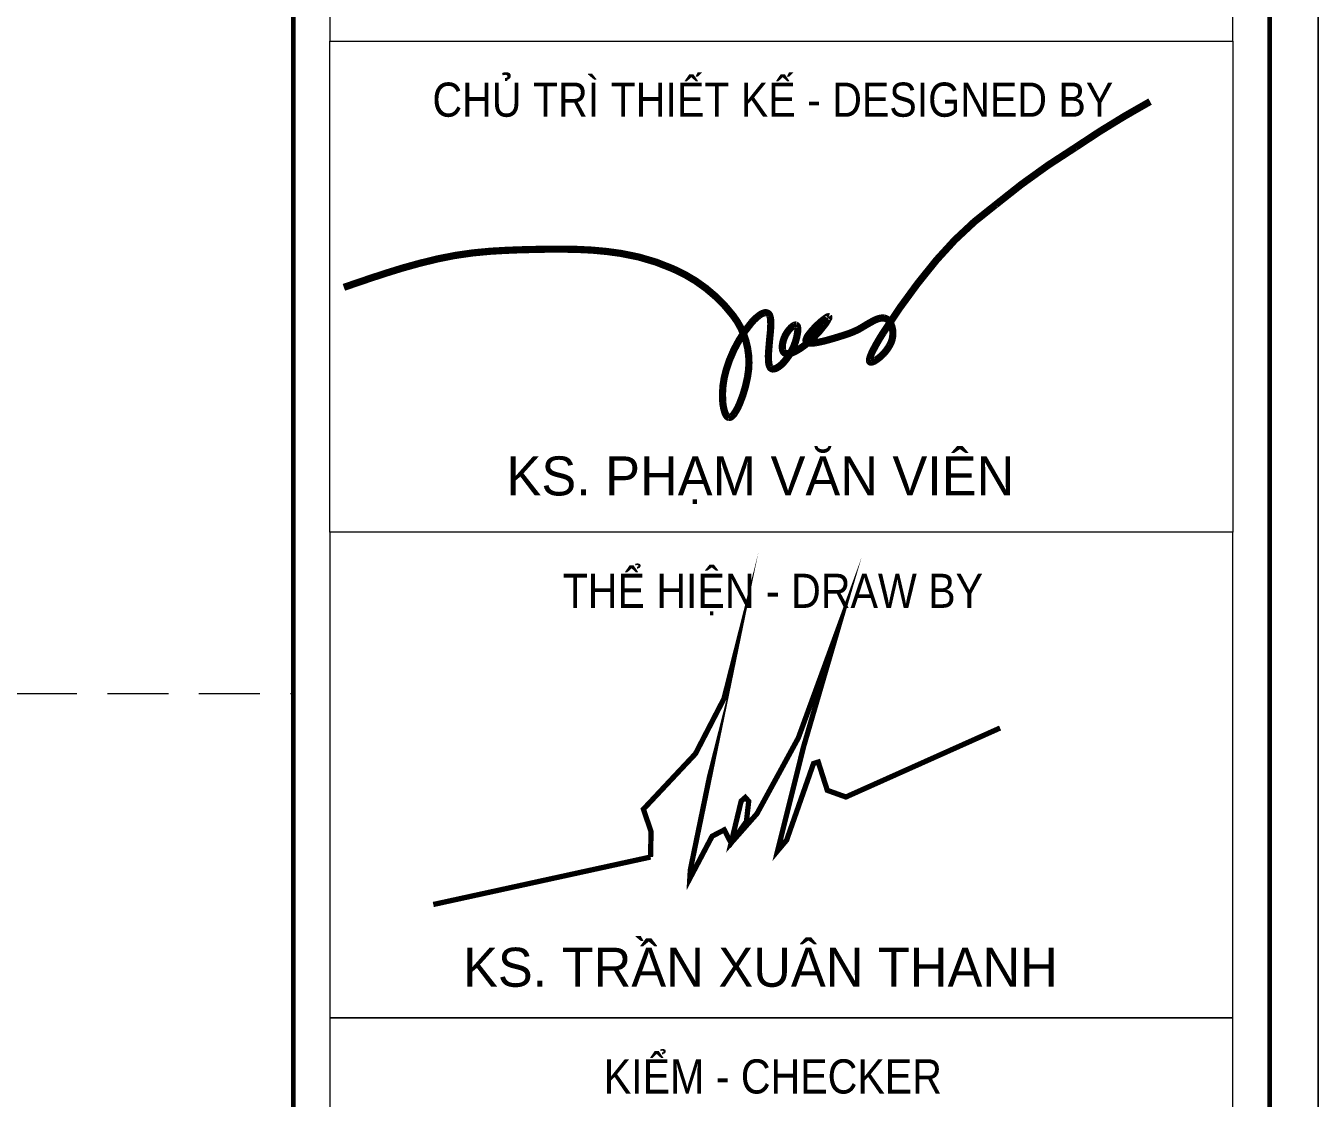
# Model space of a CAD drawing. Header units: millimetres. Extents: x -295047 to 304185, y -728047 to -308748.
# Drawn here: x 146137 to 148785, y -332026 to -329828 of the extents above; entities that cross this region are included whole.
import ezdxf
from ezdxf.enums import TextEntityAlignment as Align

# ---------------------------------------------------------------- set-up
doc = ezdxf.new("R2010")
doc.units = ezdxf.units.MM
doc.header["$MEASUREMENT"] = 0
doc.linetypes.add('HIDDEN', pattern=[0.375, 0.25, -0.125])
doc.layers.get('Defpoints').update_dxf_attribs({"color": 1})
for name, color, linetype, lineweight in [('Khungten_LCDI', 7, 'Continuous', 5), ('LC ISO', 153, 'Continuous', 13), ('LC MANH DUT', 35, 'HIDDEN', 5), ('LC Net thay', 7, 'Continuous', 25), ('LC Text1', 3, 'Continuous', 20)]:
    doc.layers.add(name, color=color, linetype=linetype, lineweight=lineweight)
doc.styles.add('Khungten', font='VHAVAN.TTF', dxfattribs={"width": 0.9, "height": 5000})
doc.styles.add('Title', font='VHBLACK.TTF', dxfattribs={"width": 0.8})
doc.styles.add('VNAVANTH', font='VHAVANB.TTF', dxfattribs={"width": 0.6})

# ---------------------------------------------------------------- blocks, each defined once
blk = doc.blocks.new('lcdi fix')
at = {"layer": 'Defpoints', "lineweight": 0}
blk.add_lwpolyline([(-1199.999999582767, -14849.99999999255), (-1199.999999582767, 14849.99999999255), (40799.99891111254, 14849.99999999255), (40799.99891111254, -14849.99999999255)], close=True, dxfattribs=at)
at = {"layer": 'Khungten_LCDI', "color": 5, "lineweight": 60}
blk.add_line((36600.02574175596, 14649.99999999255), (36600.02574175596, -14649.99999999255), dxfattribs=at)
at = {"layer": 'Khungten_LCDI', "color": 5, "lineweight": 25}
blk.add_line((40599.99891117215, -14649.99999999255), (40599.99891117215, 14649.99999999255), dxfattribs=at)
at = {"layer": 'Khungten_LCDI', "color": 5, "lineweight": 60}
blk.add_lwpolyline([(0, -14649.99999999255), (0, 14649.99999999255), (40599.99891117215, 14649.99999999255), (40599.99891117215, -14649.99999999255)], close=True, dxfattribs=at)
at = {"layer": 'Khungten_LCDI', "color": 9, "lineweight": 15}
for points in [[(36750.02512651216, -1521.868589340945), (40450.00487455388, -1521.868589340945), (40450.00487455388, 446.3259652946163), (36750.02512651216, 446.3259652946163)], [(36750.02508395704, -1521.868589340945), (40450.00483187969, -1521.868589340945), (40450.00483187969, -3535.494092629715), (36750.02508395704, -3535.494092629715)], [(36750.02512651216, -1521.868589340945), (40450.00487443479, -1521.868589340945), (40450.00487443479, -3535.494092629715), (36750.02512651216, -3535.494092629715)], [(36750.02512651216, -5526.40412159558), (40450.00487455388, -5526.40412159558), (40450.00487443479, -3535.494092629715), (36750.02512636315, -3535.494092629715)], [(36750.02512651216, -7517.314150564023), (40450.00487454189, -7517.314150564023), (40450.00487454189, -5526.40412159558), (36750.02512651216, -5526.40412159558)]]:
    blk.add_lwpolyline(points, close=True, dxfattribs=at)
at = {"layer": 'LC ISO', "const_width": 29.4}
blk.add_lwpolyline([(36807.85563393109, -2531.318625707278, -0.005588515698796944), (36977.17637260896, -2474.17971787424, -0.02245297996981345), (37190.72052129137, -2414.962928058814, -0.03834290273951299), (37408.57063526943, -2383.277243884908, -0.01229875748814797), (37586.36544835565, -2375.944028976115, -0.01406072389736708), (37765.74650768147, -2375.814706757415, -0.03243469472397378), (37943.26023611633, -2392.168473383657, -0.06588667598315685), (38156.69057353627, -2455.271491125784, -0.1274019199065345), (38402.03029366552, -2646.427528699516, -0.2172033913870078), (38461.62729330431, -2900.204175039617, -0.05604631458064478), (38429.0253993619, -3009.120460140166, -0.05498114323569674), (38406.79448506865, -3049.910492522362, -0.0749171195420875), (38395.84743423469, -3061.325804920984, -0.1926307985351304), (38385.64940852998, -3064.612532500076, -0.1904258852390606), (38376.64382241832, -3058.822625459385, -0.07985644518698883), (38369.17163613971, -3044.983655223958, -0.06746448095194765), (38360.11476041921, -2998.74479887917, -0.08982270754539133), (38374.1340750472, -2870.624375165413, -0.1042703524117972), (38478.81042156571, -2674.988857121725, -0.05658009149868722), (38510.55855904071, -2645.636867393227, -0.1027612968865278), (38530.729425026, -2635.812538437227, -0.4117672404207381), (38552.86726655383, -2647.498097772488, -0.07218231383227926), (38556.43481266926, -2663.312918934676, -0.04206250200986533), (38555.76721251584, -2710.572011243792, 0.006515227151422259), (38548.18628109721, -2795.615090498693, 0.05084639786445472), (38548.84176962105, -2842.297864571387, 0.08464227202765125), (38553.47840879121, -2857.634320732233, 0.3168875802509872), (38568.19371426367, -2866.009491839901, 0.1055700702543699), (38583.10601369597, -2860.868619594232, 0.07917300854265144), (38609.42525011182, -2839.324796754088, 0.1488966286766768), (38666.88643453293, -2716.786803321007, 0.07447193736778981), (38667.01828237386, -2695.66958815121, 0.2952294155954125), (38660.3974822615, -2685.927090010291, 0.157010280361406), (38654.27644985041, -2686.667765433727, 0.09729784531344862), (38638.05549999817, -2698.752264997765, 0.1650175655232289), (38604.60438805964, -2768.058274374216, 0.0851171643159633), (38605.55018094825, -2787.514540021621, 0.3847350180374049), (38625.56362803014, -2803.354041877377, 0.08300276922985213), (38642.79905565004, -2800.089574254893, 0.04418340670847572), (38663.34456553514, -2790.692969779675, 0.04844794296338305), (38709.8326391585, -2757.498220910815, 0.05519679072184347), (38775.79413406947, -2687.126583354746, 0.06222981996331223), (38793.89578858731, -2658.214732033994, 0.3561450020375981), (38794.42500279139, -2652.064006901179, 0.2964482303037709), (38788.11793562621, -2653.382120497721, 0.0579955875223284), (38750.55403340304, -2683.16022052713, 0.04854116645853888), (38711.16004137482, -2727.237253317853, 0.08660772606827345), (38701.9653950092, -2745.202875719639, 0.3148671975450135), (38704.91527364572, -2756.013686372909, 0.149234246616568), (38718.87759060558, -2759.925923203049, 0.0475888731294818), (38740.9992492095, -2758.432743618896, 0.03074249337590269), (38798.29912387958, -2745.20929133625, 0.01091941746084903), (38876.03274946424, -2721.059691440734, 0.0584758200324836), (38935.07989698379, -2693.080425162621, -0.02130430647409003), (38979.40981202209, -2667.543793217581, -0.04634426946496323), (39000.98772609371, -2659.06823220176, -0.09669843592212417), (39020.59864717827, -2657.119335016618, -0.153723112879591), (39037.06226341674, -2664.395570011757, -0.1037139143210005), (39049.2664454035, -2681.172225054674, -0.23554618836894), (39044.87844388216, -2767.942792773159, -0.1244463231351132), (38988.06899158943, -2829.523696504617, -0.1152476491664615), (38969.28760894173, -2837.881090007404, -0.439420744214835), (38961.72026806739, -2832.936883080012, -0.1011233010464462), (38962.44710376143, -2823.094245553464, -0.05373522426661613), (38975.55907565154, -2790.487732728856, -0.02545295212921262), (39017.05994953301, -2718.576073090997, -0.03346928635086892), (39236.08181843178, -2419.449765767977, -0.0590127673894997), (39478.9314891838, -2192.46312592811, -0.03440034268406823), (39805.62998143828, -1957.582097230137, -0.02324912255646122), (40111.41169474791, -1769.681520407834)], format="xyb", dxfattribs=at)
at = {"layer": 'LC ISO', "const_width": 21.59999986938455}
for points in [[(38064.32277648081, -4866.898016243173), (38066.60345055704, -4762.606670022127), (38035.23607098317, -4670.815243658883), (38248.49035748528, -4443.383468263986), (38365.27202878275, -4217.653324235827), (38400.11828776798, -4080.570968744247), (38227.47496268019, -4919.194738416722), (38225.40721127728, -4954.768229123838), (38265.56833194531, -4878.591774998993), (38316.81861469959, -4781.381718402452), (38366.48509574967, -4755.524220077543), (38394.49361979032, -4809.322341265706), (38457.25227807346, -4721.046730301594), (38466.69328698455, -4638.172043639905), (38452.66946647887, -4622.514314277079), (38435.68123974428, -4637.729792646569), (38394.49361979032, -4809.322341265706), (38500.46295235449, -4689.158725452442), (38669.86705325838, -4378.71468421086), (38828.50360702653, -3945.175721391766), (38691.11301354843, -4416.004126185242), (38590.24581309562, -4821.074652286763), (38585.19613541124, -4841.353549560372), (38622.05352626729, -4797.506669038856), (38732.19663458463, -4483.580274663302), (38751.68744428954, -4477.36815743745), (38788.63433798091, -4593.29077253709), (38864.83505007498, -4620.761569007031), (39496.63863427038, -4337.928143269677)], [(37174.30632393864, -5061.449153577756), (38064.32277648081, -4866.898016243173)]]:
    blk.add_lwpolyline(points, dxfattribs=at)
at = {"color": 7, "style": 'Khungten', "width": 0.9}
for s, p in [('chñ tr× thiÕt kÕ - designed by', (38565.57368009971, -1831.799975572856)), ('thÓ hiÖn - draw by', (38565.57368009971, -3845.425478861542)), ('kiÓm - checker', (38565.57368008274, -5836.335507827491))]:
    blk.add_text(s, height=140.0001843199794, dxfattribs=at).set_placement(p, align=Align.CENTER)
at = {"color": 7, "style": 'VNAVANTH'}
for s, p in [('Ks. PH¹M V¡N VI£N', (38514.72113286532, -3384.343609070494)), ('Ks. trÇn xu©n thanh', (38514.7211205998, -5398.655213452239))]:
    blk.add_text(s, height=160.000210651405, dxfattribs=at).set_placement(p, align=Align.CENTER)
at = {"color": 7, "style": 'Khungten', "width": 0.8}
for tag, p in [('REVISION', (39498.75262445212, -10746.30395446718)), ('NGAYHT', (39546.07413610817, -11609.37091637403))]:
    blk.add_attdef(tag, text='', height=199.998925739526, dxfattribs=at).set_placement(p, align=Align.CENTER)
at = {"layer": 'LC Text1', "style": 'Title', "width": 1.485915225563207}
for tag, p, p2 in [('TENBANVE1', (36912.6576448679, -8885.760238945484), (40339.14494544267, -8885.760238945484)), ('TENBANVE2', (36912.6576448679, -9562.4655643329), (40339.14494544267, -9562.4655643329))]:
    blk.add_attdef(tag, text='', height=249.9999935159642, dxfattribs=at).set_placement(p, p2, align=Align.FIT)
at = {"layer": 'LC Text1', "style": 'Title', "width": 0.7}
blk.add_attdef('SOBANVE', text='', height=249.9999935159642, dxfattribs=at).set_placement((39561.98223525287, -13896.18071823567), align=Align.CENTER)

msp = doc.modelspace()

# ---------------------------------------------------------------- linework, layer by layer
at = {"layer": 'LC MANH DUT', "ltscale": 500}
msp.add_line((142554.3868882199, -331196.5624355149, 17.74998303710073), (146685.0055413608, -331196.5624355149, 17.74998303710073), dxfattribs=at)

# ---------------------------------------------------------------- block references
at = {"layer": 'LC Net thay', "xscale": 0.5000000000000013, "yscale": 0.5000000000000013, "zscale": 0.5000000000000013}
msp.add_blockref('lcdi fix', (128384.9926260471, -329098.5001601339, 17.74998303710073), dxfattribs=at)
at = {"layer": 'LC Net thay', "extrusion": (0.000528397000792423, 4.043515050447042e-06, 0.99999986039012), "xscale": 0.7998127431915381, "yscale": 0.7998127431915381, "zscale": 0.7998127431915381, "rotation": 359.9999999999995}
msp.add_blockref('lcdi fix', (149744.7372233993, -333550.7197835768, 95.06683249863124), dxfattribs=at)

doc.saveas('drawing.dxf')
